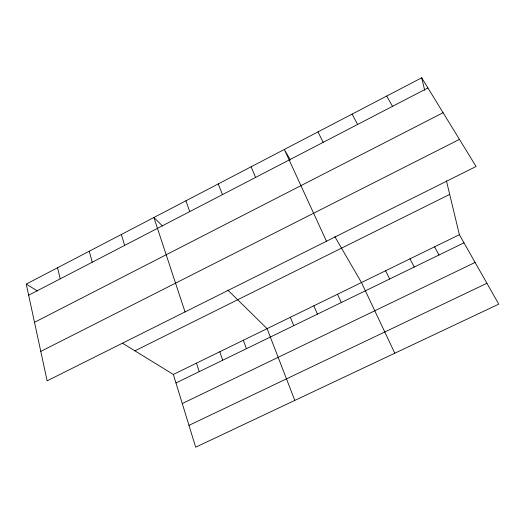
<?xml version="1.0" encoding="UTF-8"?>
<svg xmlns="http://www.w3.org/2000/svg" width="525" height="525" viewBox="0 0 525 525"><rect width="100%" height="100%" fill="white"/><g stroke="black" fill="none" stroke-linecap="round" stroke-linejoin="round"><path stroke-width="0.79" d="M26.25 284.084L421.693 77.798L476.077 166.484L47.145 380.842L26.25 284.084L37.4 290.935M28.658 295.227L427.928 87.957M34.506 322.311L443.1 112.711M40.786 351.396L459.454 139.381M134.912 350.831L449.695 194.388M122.568 343.252L173.348 374.443L459.382 234.708L446.414 180.712M175.967 382.974L463.988 242.832M182.273 403.541L475.099 262.434M188.974 425.368L486.911 283.277M162.547 225.993L153.891 217.501L185.036 311.929M227.83 290.095L267.087 328.65L294.801 400.411M290.463 160.059L284.314 149.461L326.484 241.244M334.838 236.611L361.469 282.542L394.8 353.213M386.669 96.068L392.536 106.332M459.382 234.708L498.75 304.152L195.674 447.202L173.348 374.443M434.562 246.835L438.985 254.999M352.104 114.102L357.623 124.458M409.973 258.845L414.218 267.048M317.986 131.9L323.164 142.347M385.606 270.749L389.681 278.992M337.549 294.223L341.283 302.538M313.852 305.806L317.422 314.147M251.081 166.799L255.596 177.424M290.364 317.277L293.77 325.658M218.269 183.914L222.462 194.618M243.331 340.252L246.415 348.698M185.876 200.812L189.761 211.595M219.785 351.757L222.712 360.229M196.462 363.149L199.231 371.654M121.36 234.472L124.642 245.405M89.25 251.219L92.229 262.231M57.547 267.757L60.237 278.834M421.693 77.798L424.705 90.326"/></g></svg>
